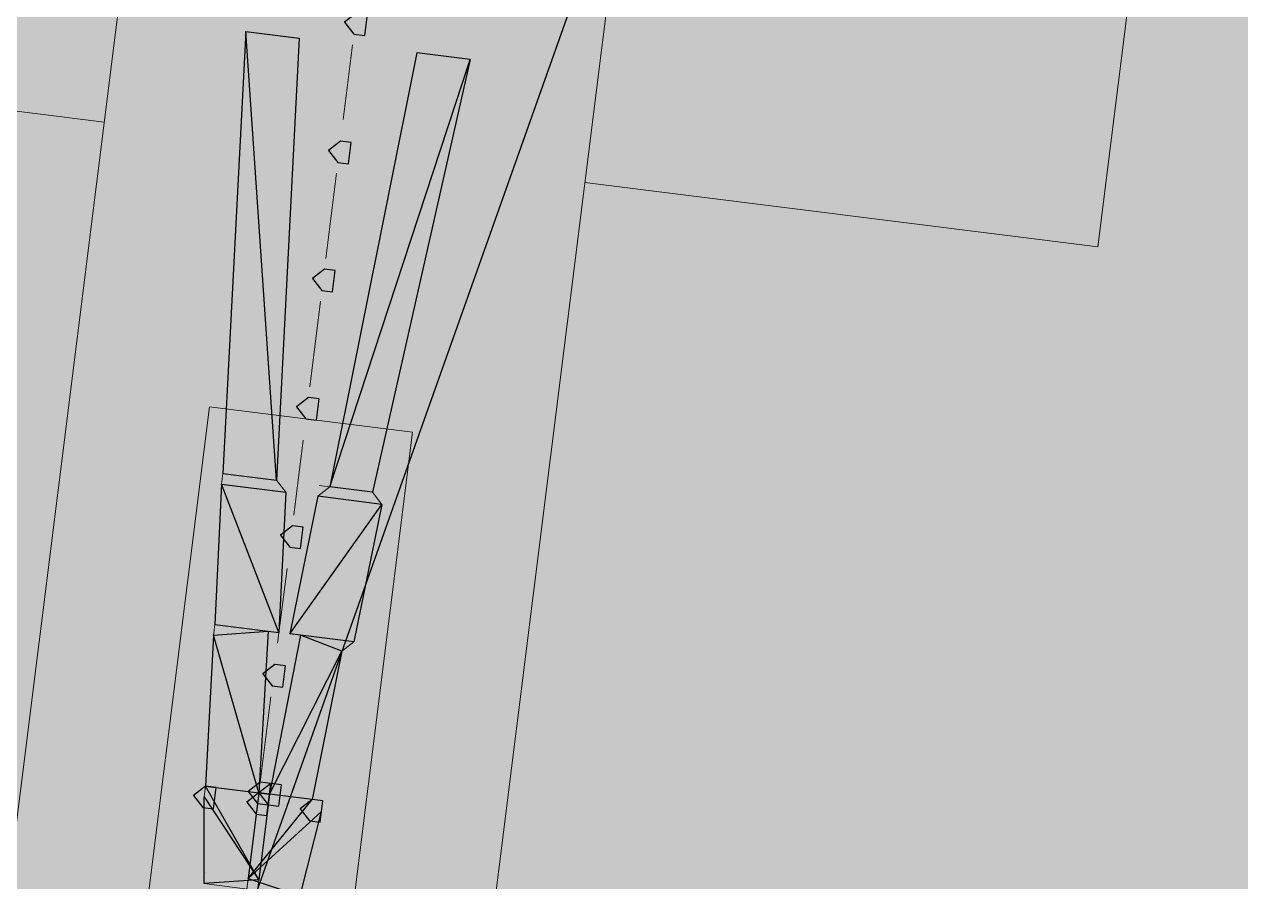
# Model space of a CAD drawing. Header units: metres. Extents: x -4 to 509425, y 7549 to 4732445.
# Drawn here: x 476019.908 to 476020.864, y 4719778.009 to 4719778.683 of the extents above; entities that cross this region are included whole.
import ezdxf

# ---------------------------------------------------------------- set-up
doc = ezdxf.new("R2010")
doc.units = ezdxf.units.M
doc.header["$LTSCALE"] = 0.01
doc.header["$MEASUREMENT"] = 0
doc.layers.get('0').update_dxf_attribs({"lineweight": 0})
for name, color, linetype in [('_SUBESTACIÓN', 1, 'Continuous'), ('NUDO GAROÑA', 211, 'Continuous'), ('SUBESTACION LA VID', 253, 'Continuous')]:
    doc.layers.add(name, color=color, linetype=linetype)
doc.layers.add('LINEA LA VID-EL CARRASCAL EXISTENTE', color=255, linetype='Continuous', lineweight=0)
doc.layers.add('VCRB LINEA ENTRONQUE', color=7, linetype='Continuous', lineweight=0)

# ---------------------------------------------------------------- blocks, each defined once
blk = doc.blocks.new('A$Cfff6051d')
at = {"layer": 'SUBESTACION LA VID', "transparency": 33554687}
h = blk.add_hatch(color=256, dxfattribs=at)
h.dxf.hatch_style = 2
h.paths.add_polyline_path([(476020.17638, 4719778.68278), (476020.17743, 4719778.69118), (476020.16902, 4719778.69224), (476020.15957, 4719778.68489), (476020.16692, 4719778.67544), (476020.17532, 4719778.67438)])
h = blk.add_hatch(color=256, dxfattribs=at)
h.dxf.hatch_style = 2
h.paths.add_polyline_path([(476020.16374, 4719778.58198), (476020.16479, 4719778.59038), (476020.15639, 4719778.59143), (476020.14693, 4719778.58408), (476020.15428, 4719778.57463), (476020.16268, 4719778.57358)])
h = blk.add_hatch(color=256, dxfattribs=at)
h.dxf.hatch_style = 2
h.paths.add_polyline_path([(476020.1511, 4719778.48118), (476020.15215, 4719778.48958), (476020.14375, 4719778.49063), (476020.1343, 4719778.48328), (476020.14164, 4719778.47383), (476020.15005, 4719778.47278)])
h = blk.add_hatch(color=256, dxfattribs=at)
h.dxf.hatch_style = 2
h.paths.add_polyline_path([(476020.13846, 4719778.38037), (476020.13951, 4719778.38877), (476020.13111, 4719778.38982), (476020.12166, 4719778.38247), (476020.129, 4719778.37302), (476020.13741, 4719778.37197)])
h = blk.add_hatch(color=256, dxfattribs=at)
h.dxf.hatch_style = 2
h.paths.add_polyline_path([(476020.12582, 4719778.27957), (476020.12688, 4719778.28797), (476020.11847, 4719778.28902), (476020.10902, 4719778.28167), (476020.11637, 4719778.27222), (476020.12477, 4719778.27117)])
h = blk.add_hatch(color=256, dxfattribs=at)
h.dxf.hatch_style = 2
h.paths.add_polyline_path([(476020.11213, 4719778.17036), (476020.11319, 4719778.17876), (476020.10478, 4719778.17981), (476020.09533, 4719778.17247), (476020.10268, 4719778.16301), (476020.11108, 4719778.16196)])
h = blk.add_hatch(color=256, dxfattribs=at)
h.dxf.hatch_style = 2
h.paths.add_polyline_path([(476020.05749, 4719778.07483), (476020.05854, 4719778.08323), (476020.05014, 4719778.08428), (476020.04069, 4719778.07693), (476020.04804, 4719778.06748), (476020.05644, 4719778.06643)])
h = blk.add_hatch(color=256, dxfattribs=at)
h.dxf.hatch_style = 2
h.paths.add_polyline_path([(476020.10055, 4719778.07796), (476020.1016, 4719778.08636), (476020.0932, 4719778.08741), (476020.08374, 4719778.08007), (476020.09109, 4719778.07061), (476020.0995, 4719778.06956)])
h = blk.add_hatch(color=256, dxfattribs=at)
h.dxf.hatch_style = 2
h.paths.add_polyline_path([(476020.10895, 4719778.07691), (476020.11, 4719778.08531), (476020.1016, 4719778.08636), (476020.09214, 4719778.07901), (476020.0995, 4719778.06956), (476020.1079, 4719778.06851)])
h = blk.add_hatch(color=256, dxfattribs=at)
h.dxf.hatch_style = 2
h.paths.add_polyline_path([(476020.0995, 4719778.06956), (476020.10055, 4719778.07796), (476020.09214, 4719778.07901), (476020.08269, 4719778.07167), (476020.09004, 4719778.06221), (476020.09844, 4719778.06116)])
h = blk.add_hatch(color=256, dxfattribs=at)
h.dxf.hatch_style = 2
h.paths.add_polyline_path([(476020.1415, 4719778.06429), (476020.14255, 4719778.07269), (476020.13415, 4719778.07375), (476020.1247, 4719778.0664), (476020.13204, 4719778.05695), (476020.14044, 4719778.05589)])
at = {"layer": 'SUBESTACION LA VID', "lineweight": 15}
for p, q in [((476020.06389, 4719778.32999), (476020.08186, 4719778.67757)), ((476020.10589, 4719778.32473), (476020.12386, 4719778.6723)), ((476020.16586, 4719778.66704), (476020.15849, 4719778.60823)), ((476020.14789, 4719778.31946), (476020.21627, 4719778.66072)), ((476020.18149, 4719778.31525), (476020.25827, 4719778.65545)), ((476020.15323, 4719778.56623), (476020.1448, 4719778.49903)), ((476020.14059, 4719778.46543), (476020.13216, 4719778.39822)), ((476020.1269, 4719778.35622), (476020.11953, 4719778.29742)), ((476020.05754, 4719778.21133), (476020.06283, 4719778.32159)), ((476020.11323, 4719778.31527), (476020.06283, 4719778.32159)), ((476020.13844, 4719778.31211), (476020.18884, 4719778.3058)), ((476020.16675, 4719778.19764), (476020.18884, 4719778.3058)), ((476020.11426, 4719778.25542), (476020.10689, 4719778.19661)), ((476020.09214, 4719778.07901), (476020.09954, 4719778.20607)), ((476020.05014, 4719778.08428), (476020.05649, 4719778.20293)), ((476020.10055, 4719778.07796), (476020.12475, 4719778.20291)), ((476020.13415, 4719778.07375), (476020.15729, 4719778.19029)), ((476020.10162, 4719778.15461), (476020.0932, 4719778.08741)), ((476020.09214, 4719778.07901), (476020.05014, 4719778.08428)), ((476020.10055, 4719778.07796), (476020.13415, 4719778.07375)), ((476020.12467, 4719777.99814), (476020.1415, 4719778.06429)), ((476020.08899, 4719778.05381), (476020.08056, 4719777.9866)), ((476020.05012, 4719778.01602), (476020.05012, 4719778.01602))]:
    blk.add_line(p, q, dxfattribs=at)
at = {"layer": 'SUBESTACION LA VID', "lineweight": 0}
for p, q in [((476020.10589, 4719778.32473), (476020.06389, 4719778.32999)), ((476020.11323, 4719778.31527), (476020.06283, 4719778.32159)), ((476020.13949, 4719778.32051), (476020.18149, 4719778.31525)), ((476020.13844, 4719778.31211), (476020.18884, 4719778.3058))]:
    blk.add_line(p, q, dxfattribs=at)
at = {"layer": 'SUBESTACION LA VID', "lineweight": 15}
for points in [[(476020.34854, 4719778.55881), (476020.75176, 4719778.50826), (476020.8318, 4719779.14668), (476019.64735, 4719779.29517), (476019.56731, 4719778.65675), (476019.97053, 4719778.6062)], [(476020.15824, 4719777.92567), (476020.26745, 4719777.91198), (476020.40225, 4719778.98722), (476020.02424, 4719779.03462), (476019.88944, 4719777.95937), (476019.99864, 4719777.94568)], [(476020.08186, 4719778.67757), (476020.12386, 4719778.6723), (476020.10589, 4719778.32473), (476020.11323, 4719778.31527), (476020.10794, 4719778.20501), (476020.09954, 4719778.20607), (476020.09214, 4719778.07901), (476020.10055, 4719778.07796), (476020.09212, 4719778.01075), (476020.09107, 4719778.00235)], [(476020.04907, 4719778.00762), (476020.04909, 4719778.07588), (476020.05014, 4719778.08428), (476020.05649, 4719778.20293), (476020.05754, 4719778.21133), (476020.06283, 4719778.32159), (476020.06389, 4719778.32999), (476020.08186, 4719778.67757)], [(476020.12386, 4719778.6723), (476020.11546, 4719778.67336), (476020.09026, 4719778.67652), (476020.08186, 4719778.67757)], [(476020.25827, 4719778.65545), (476020.21627, 4719778.66072), (476020.14789, 4719778.31946), (476020.13844, 4719778.31211), (476020.11635, 4719778.20396), (476020.12475, 4719778.20291), (476020.10055, 4719778.07796), (476020.09214, 4719778.07901), (476020.08372, 4719778.0118), (476020.08267, 4719778.0034)], [(476020.12467, 4719777.99814), (476020.1415, 4719778.06429), (476020.14255, 4719778.07269), (476020.13415, 4719778.07375), (476020.15729, 4719778.19029), (476020.16675, 4719778.19764), (476020.18884, 4719778.3058), (476020.18149, 4719778.31525), (476020.25827, 4719778.65545)], [(476020.21627, 4719778.66072), (476020.22467, 4719778.65967), (476020.24987, 4719778.65651), (476020.25827, 4719778.65545)], [(476020.1435, 4719777.80807), (476020.21301, 4719778.36249), (476020.0534, 4719778.3825), (476019.9839, 4719777.82808)], [(476020.11323, 4719778.31527), (476020.10589, 4719778.32473), (476020.06389, 4719778.32999), (476020.06283, 4719778.32159)], [(476020.05754, 4719778.21133), (476020.10794, 4719778.20501), (476020.11323, 4719778.31527)], [(476020.16675, 4719778.19764), (476020.11635, 4719778.20396), (476020.13844, 4719778.31211)], [(476020.13844, 4719778.31211), (476020.14789, 4719778.31946), (476020.18149, 4719778.31525), (476020.18884, 4719778.3058)], [(476020.10794, 4719778.20501), (476020.09954, 4719778.20607), (476020.05649, 4719778.20293), (476020.05754, 4719778.21133)], [(476020.11635, 4719778.20396), (476020.12475, 4719778.20291), (476020.15729, 4719778.19029), (476020.16675, 4719778.19764)], [(476020.09107, 4719778.00235), (476020.04907, 4719778.00762), (476020.04909, 4719778.07588)], [(476020.08372, 4719778.0118), (476020.08372, 4719778.0118), (476020.09214, 4719778.07901)], [(476020.09212, 4719778.01075), (476020.09212, 4719778.01075), (476020.10055, 4719778.07796)]]:
    blk.add_lwpolyline(points, dxfattribs=at)
at = {"layer": 'SUBESTACION LA VID'}
for points in [[(476020.17638, 4719778.68278), (476020.17743, 4719778.69118), (476020.16902, 4719778.69224), (476020.15957, 4719778.68489), (476020.16692, 4719778.67544), (476020.17532, 4719778.67438)], [(476020.16374, 4719778.58198), (476020.16479, 4719778.59038), (476020.15639, 4719778.59143), (476020.14693, 4719778.58408), (476020.15428, 4719778.57463), (476020.16268, 4719778.57358)], [(476020.1511, 4719778.48118), (476020.15215, 4719778.48958), (476020.14375, 4719778.49063), (476020.1343, 4719778.48328), (476020.14164, 4719778.47383), (476020.15005, 4719778.47278)], [(476020.13846, 4719778.38037), (476020.13951, 4719778.38877), (476020.13111, 4719778.38982), (476020.12166, 4719778.38247), (476020.129, 4719778.37302), (476020.13741, 4719778.37197)], [(476020.12582, 4719778.27957), (476020.12688, 4719778.28797), (476020.11847, 4719778.28902), (476020.10902, 4719778.28167), (476020.11637, 4719778.27222), (476020.12477, 4719778.27117)], [(476020.11213, 4719778.17036), (476020.11319, 4719778.17876), (476020.10478, 4719778.17981), (476020.09533, 4719778.17247), (476020.10268, 4719778.16301), (476020.11108, 4719778.16196)], [(476020.05749, 4719778.07483), (476020.05854, 4719778.08323), (476020.05014, 4719778.08428), (476020.04069, 4719778.07693), (476020.04804, 4719778.06748), (476020.05644, 4719778.06643)], [(476020.10055, 4719778.07796), (476020.09212, 4719778.01075), (476020.05014, 4719778.08428)], [(476020.10055, 4719778.07796), (476020.1016, 4719778.08636), (476020.0932, 4719778.08741), (476020.08374, 4719778.08007), (476020.09109, 4719778.07061), (476020.0995, 4719778.06956)], [(476020.10895, 4719778.07691), (476020.11, 4719778.08531), (476020.1016, 4719778.08636), (476020.09214, 4719778.07901), (476020.0995, 4719778.06956), (476020.1079, 4719778.06851)], [(476020.04909, 4719778.07588), (476020.09212, 4719778.01075), (476020.04907, 4719778.00762)], [(476020.0995, 4719778.06956), (476020.10055, 4719778.07796), (476020.09214, 4719778.07901), (476020.08269, 4719778.07167), (476020.09004, 4719778.06221), (476020.09844, 4719778.06116)], [(476020.09214, 4719778.07901), (476020.08372, 4719778.0118), (476020.13415, 4719778.07375)], [(476020.1415, 4719778.06429), (476020.14255, 4719778.07269), (476020.13415, 4719778.07375), (476020.1247, 4719778.0664), (476020.13204, 4719778.05695), (476020.14044, 4719778.05589)], [(476020.1415, 4719778.06429), (476020.08372, 4719778.0118), (476020.12467, 4719777.99814)]]:
    blk.add_lwpolyline(points, close=True, dxfattribs=at)
at = {"layer": 'SUBESTACION LA VID', "lineweight": 0}
for points in [[(476020.17638, 4719778.68278), (476020.17743, 4719778.69118), (476020.16902, 4719778.69224), (476020.15957, 4719778.68489), (476020.16692, 4719778.67544), (476020.17532, 4719778.67438)], [(476020.16374, 4719778.58198), (476020.16479, 4719778.59038), (476020.15639, 4719778.59143), (476020.14693, 4719778.58408), (476020.15428, 4719778.57463), (476020.16268, 4719778.57358)], [(476020.1511, 4719778.48118), (476020.15215, 4719778.48958), (476020.14375, 4719778.49063), (476020.1343, 4719778.48328), (476020.14164, 4719778.47383), (476020.15005, 4719778.47278)], [(476020.13846, 4719778.38037), (476020.13951, 4719778.38877), (476020.13111, 4719778.38982), (476020.12166, 4719778.38247), (476020.129, 4719778.37302), (476020.13741, 4719778.37197)], [(476020.12582, 4719778.27957), (476020.12688, 4719778.28797), (476020.11847, 4719778.28902), (476020.10902, 4719778.28167), (476020.11637, 4719778.27222), (476020.12477, 4719778.27117)], [(476020.11213, 4719778.17036), (476020.11319, 4719778.17876), (476020.10478, 4719778.17981), (476020.09533, 4719778.17247), (476020.10268, 4719778.16301), (476020.11108, 4719778.16196)], [(476020.05749, 4719778.07483), (476020.05854, 4719778.08323), (476020.05014, 4719778.08428), (476020.04069, 4719778.07693), (476020.04804, 4719778.06748), (476020.05644, 4719778.06643)], [(476020.10055, 4719778.07796), (476020.09212, 4719778.01075), (476020.05014, 4719778.08428)], [(476020.10055, 4719778.07796), (476020.1016, 4719778.08636), (476020.0932, 4719778.08741), (476020.08374, 4719778.08007), (476020.09109, 4719778.07061), (476020.0995, 4719778.06956)], [(476020.10895, 4719778.07691), (476020.11, 4719778.08531), (476020.1016, 4719778.08636), (476020.09214, 4719778.07901), (476020.0995, 4719778.06956), (476020.1079, 4719778.06851)], [(476020.04909, 4719778.07588), (476020.09212, 4719778.01075), (476020.04907, 4719778.00762)], [(476020.0995, 4719778.06956), (476020.10055, 4719778.07796), (476020.09214, 4719778.07901), (476020.08269, 4719778.07167), (476020.09004, 4719778.06221), (476020.09844, 4719778.06116)], [(476020.09214, 4719778.07901), (476020.08372, 4719778.0118), (476020.13415, 4719778.07375)], [(476020.1415, 4719778.06429), (476020.14255, 4719778.07269), (476020.13415, 4719778.07375), (476020.1247, 4719778.0664), (476020.13204, 4719778.05695), (476020.14044, 4719778.05589)], [(476020.1415, 4719778.06429), (476020.08372, 4719778.0118), (476020.12467, 4719777.99814)]]:
    blk.add_lwpolyline(points, close=True, dxfattribs=at)
for points in [[(476020.05754, 4719778.21133), (476020.09954, 4719778.20607), (476020.05754, 4719778.21133)], [(476020.12475, 4719778.20291), (476020.16675, 4719778.19764), (476020.11635, 4719778.20396)], [(476020.05014, 4719778.08428), (476020.09212, 4719778.01075), (476020.05014, 4719778.08428)], [(476020.10055, 4719778.07796), (476020.05014, 4719778.08428), (476020.10055, 4719778.07796), (476020.05014, 4719778.08428), (476020.09214, 4719778.07901), (476020.05014, 4719778.08428), (476020.09214, 4719778.07901)], [(476020.04909, 4719778.07588), (476020.09212, 4719778.01075), (476020.04909, 4719778.07588)], [(476020.13415, 4719778.07375), (476020.08372, 4719778.0118), (476020.13415, 4719778.07375)], [(476020.09214, 4719778.07901), (476020.13415, 4719778.07375), (476020.09214, 4719778.07901), (476020.13415, 4719778.07375), (476020.09214, 4719778.07901), (476020.13415, 4719778.07375), (476020.09214, 4719778.07901), (476020.10055, 4719778.07796)], [(476020.1415, 4719778.06429), (476020.08372, 4719778.0118), (476020.1415, 4719778.06429)], [(476020.04907, 4719778.00762), (476020.09212, 4719778.01075), (476020.04907, 4719778.00762)], [(476020.12467, 4719777.99814), (476020.08372, 4719778.0118), (476020.12467, 4719777.99814)]]:
    blk.add_lwpolyline(points, dxfattribs=at)
at = {"layer": 'SUBESTACION LA VID'}
for points in [[(476020.08186, 4719778.67757), (476020.08186, 4719778.67757), (476020.10589, 4719778.32473), (476020.10589, 4719778.32473), (476020.10589, 4719778.32473), (476020.06389, 4719778.32999), (476020.06389, 4719778.32999), (476020.06389, 4719778.32999), (476020.08186, 4719778.67757), (476020.08186, 4719778.67757)], [(476020.12386, 4719778.6723), (476020.12386, 4719778.6723), (476020.08186, 4719778.67757), (476020.08186, 4719778.67757), (476020.08186, 4719778.67757), (476020.10589, 4719778.32473), (476020.10589, 4719778.32473), (476020.10589, 4719778.32473), (476020.12386, 4719778.6723), (476020.12386, 4719778.6723)], [(476020.21627, 4719778.66072), (476020.21627, 4719778.66072), (476020.25827, 4719778.65545), (476020.25827, 4719778.65545), (476020.25827, 4719778.65545), (476020.14789, 4719778.31946), (476020.14789, 4719778.31946), (476020.14789, 4719778.31946), (476020.21627, 4719778.66072), (476020.21627, 4719778.66072)], [(476020.25827, 4719778.65545), (476020.25827, 4719778.65545), (476020.14789, 4719778.31946), (476020.14789, 4719778.31946), (476020.14789, 4719778.31946), (476020.18149, 4719778.31525), (476020.18149, 4719778.31525), (476020.18149, 4719778.31525), (476020.25827, 4719778.65545), (476020.25827, 4719778.65545)], [(476020.06283, 4719778.32159), (476020.06283, 4719778.32159), (476020.10794, 4719778.20501), (476020.10794, 4719778.20501), (476020.10794, 4719778.20501), (476020.05754, 4719778.21133), (476020.05754, 4719778.21133), (476020.05754, 4719778.21133), (476020.06283, 4719778.32159), (476020.06283, 4719778.32159)], [(476020.11323, 4719778.31527), (476020.11323, 4719778.31527), (476020.06283, 4719778.32159), (476020.06283, 4719778.32159), (476020.06283, 4719778.32159), (476020.10794, 4719778.20501), (476020.10794, 4719778.20501), (476020.10794, 4719778.20501), (476020.11323, 4719778.31527), (476020.11323, 4719778.31527)], [(476020.13844, 4719778.31211), (476020.13844, 4719778.31211), (476020.18884, 4719778.3058), (476020.18884, 4719778.3058), (476020.18884, 4719778.3058), (476020.11635, 4719778.20396), (476020.11635, 4719778.20396), (476020.11635, 4719778.20396), (476020.13844, 4719778.31211), (476020.13844, 4719778.31211)], [(476020.18884, 4719778.3058), (476020.18884, 4719778.3058), (476020.11635, 4719778.20396), (476020.11635, 4719778.20396), (476020.11635, 4719778.20396), (476020.16675, 4719778.19764), (476020.16675, 4719778.19764), (476020.16675, 4719778.19764), (476020.18884, 4719778.3058), (476020.18884, 4719778.3058)], [(476020.09954, 4719778.20607), (476020.09954, 4719778.20607), (476020.05649, 4719778.20293), (476020.05649, 4719778.20293), (476020.05649, 4719778.20293), (476020.09214, 4719778.07901), (476020.09214, 4719778.07901), (476020.09214, 4719778.07901), (476020.09954, 4719778.20607), (476020.09954, 4719778.20607)], [(476020.05649, 4719778.20293), (476020.05649, 4719778.20293), (476020.09214, 4719778.07901), (476020.09214, 4719778.07901), (476020.09214, 4719778.07901), (476020.05014, 4719778.08428), (476020.05014, 4719778.08428), (476020.05014, 4719778.08428), (476020.05649, 4719778.20293), (476020.05649, 4719778.20293)], [(476020.12475, 4719778.20291), (476020.12475, 4719778.20291), (476020.15729, 4719778.19029), (476020.15729, 4719778.19029), (476020.15729, 4719778.19029), (476020.10055, 4719778.07796), (476020.10055, 4719778.07796), (476020.10055, 4719778.07796), (476020.12475, 4719778.20291), (476020.12475, 4719778.20291)], [(476020.15729, 4719778.19029), (476020.15729, 4719778.19029), (476020.10055, 4719778.07796), (476020.10055, 4719778.07796), (476020.10055, 4719778.07796), (476020.13415, 4719778.07375), (476020.13415, 4719778.07375), (476020.13415, 4719778.07375), (476020.15729, 4719778.19029), (476020.15729, 4719778.19029)]]:
    blk.add_open_spline(points, degree=3, knots=[0, 0, 0, 0, 1, 1, 1, 2, 2, 2, 3, 3, 3, 3], dxfattribs=at)
at = {"layer": 'SUBESTACION LA VID', "lineweight": 0}
for points in [[(476020.08186, 4719778.67757), (476020.08186, 4719778.67757), (476020.10589, 4719778.32473), (476020.10589, 4719778.32473), (476020.10589, 4719778.32473), (476020.06389, 4719778.32999), (476020.06389, 4719778.32999), (476020.06389, 4719778.32999), (476020.08186, 4719778.67757), (476020.08186, 4719778.67757)], [(476020.12386, 4719778.6723), (476020.12386, 4719778.6723), (476020.08186, 4719778.67757), (476020.08186, 4719778.67757), (476020.08186, 4719778.67757), (476020.10589, 4719778.32473), (476020.10589, 4719778.32473), (476020.10589, 4719778.32473), (476020.12386, 4719778.6723), (476020.12386, 4719778.6723)], [(476020.21627, 4719778.66072), (476020.21627, 4719778.66072), (476020.25827, 4719778.65545), (476020.25827, 4719778.65545), (476020.25827, 4719778.65545), (476020.14789, 4719778.31946), (476020.14789, 4719778.31946), (476020.14789, 4719778.31946), (476020.21627, 4719778.66072), (476020.21627, 4719778.66072)], [(476020.25827, 4719778.65545), (476020.25827, 4719778.65545), (476020.14789, 4719778.31946), (476020.14789, 4719778.31946), (476020.14789, 4719778.31946), (476020.18149, 4719778.31525), (476020.18149, 4719778.31525), (476020.18149, 4719778.31525), (476020.25827, 4719778.65545), (476020.25827, 4719778.65545)], [(476020.06283, 4719778.32159), (476020.06283, 4719778.32159), (476020.10794, 4719778.20501), (476020.10794, 4719778.20501), (476020.10794, 4719778.20501), (476020.05754, 4719778.21133), (476020.05754, 4719778.21133), (476020.05754, 4719778.21133), (476020.06283, 4719778.32159), (476020.06283, 4719778.32159)], [(476020.11323, 4719778.31527), (476020.11323, 4719778.31527), (476020.06283, 4719778.32159), (476020.06283, 4719778.32159), (476020.06283, 4719778.32159), (476020.10794, 4719778.20501), (476020.10794, 4719778.20501), (476020.10794, 4719778.20501), (476020.11323, 4719778.31527), (476020.11323, 4719778.31527)], [(476020.13844, 4719778.31211), (476020.13844, 4719778.31211), (476020.18884, 4719778.3058), (476020.18884, 4719778.3058), (476020.18884, 4719778.3058), (476020.11635, 4719778.20396), (476020.11635, 4719778.20396), (476020.11635, 4719778.20396), (476020.13844, 4719778.31211), (476020.13844, 4719778.31211)], [(476020.18884, 4719778.3058), (476020.18884, 4719778.3058), (476020.11635, 4719778.20396), (476020.11635, 4719778.20396), (476020.11635, 4719778.20396), (476020.16675, 4719778.19764), (476020.16675, 4719778.19764), (476020.16675, 4719778.19764), (476020.18884, 4719778.3058), (476020.18884, 4719778.3058)], [(476020.09954, 4719778.20607), (476020.09954, 4719778.20607), (476020.05649, 4719778.20293), (476020.05649, 4719778.20293), (476020.05649, 4719778.20293), (476020.09214, 4719778.07901), (476020.09214, 4719778.07901), (476020.09214, 4719778.07901), (476020.09954, 4719778.20607), (476020.09954, 4719778.20607)], [(476020.05649, 4719778.20293), (476020.05649, 4719778.20293), (476020.09214, 4719778.07901), (476020.09214, 4719778.07901), (476020.09214, 4719778.07901), (476020.05014, 4719778.08428), (476020.05014, 4719778.08428), (476020.05014, 4719778.08428), (476020.05649, 4719778.20293), (476020.05649, 4719778.20293)], [(476020.12475, 4719778.20291), (476020.12475, 4719778.20291), (476020.15729, 4719778.19029), (476020.15729, 4719778.19029), (476020.15729, 4719778.19029), (476020.10055, 4719778.07796), (476020.10055, 4719778.07796), (476020.10055, 4719778.07796), (476020.12475, 4719778.20291), (476020.12475, 4719778.20291)], [(476020.15729, 4719778.19029), (476020.15729, 4719778.19029), (476020.10055, 4719778.07796), (476020.10055, 4719778.07796), (476020.10055, 4719778.07796), (476020.13415, 4719778.07375), (476020.13415, 4719778.07375), (476020.13415, 4719778.07375), (476020.15729, 4719778.19029), (476020.15729, 4719778.19029)]]:
    blk.add_open_spline(points, degree=3, knots=[0, 0, 0, 0, 1, 1, 1, 2, 2, 2, 3, 3, 3, 3], dxfattribs=at)

msp = doc.modelspace()

# ---------------------------------------------------------------- hatches: boundary and pattern name
at = {"layer": '_SUBESTACIÓN', "transparency": 33554559}
h = msp.add_hatch(color=1, dxfattribs=at)
h.dxf.hatch_style = 1
h.paths.add_polyline_path([(475968.63988, 4719805.82503), (476089.93862, 4719790.61504), (476078.16862, 4719696.74002), (475956.86864, 4719711.95017)])

# ---------------------------------------------------------------- linework, layer by layer
at = {"layer": 'LINEA LA VID-EL CARRASCAL EXISTENTE', "const_width": 0.25}
msp.add_lwpolyline([(476020.09, 4719778), (476049.497, 4719860.846), (476187.49, 4720232.522), (476351.145, 4720779.606), (476312.498, 4721152.491), (477107.96028, 4723049.84481)], dxfattribs=at)
at = {"layer": 'NUDO GAROÑA', "color": 1}
msp.add_lwpolyline([(476020.09, 4719777.99994), (476049.497, 4719860.84594), (476149.67464, 4720130.66851)], dxfattribs=at)
at = {"layer": 'NUDO GAROÑA', "color": 1, "const_width": 10}
msp.add_lwpolyline([(476020.09, 4719778), (476049.4926, 4719860.7903)], dxfattribs=at)
at = {"layer": 'VCRB LINEA ENTRONQUE', "color": 143, "true_color": 0x7aafdf, "const_width": 0.25}
msp.add_lwpolyline([(476020.09, 4719778), (476049.497, 4719860.846), (476187.49, 4720232.522), (476351.145, 4720779.606), (476312.498, 4721152.491), (477107.96028, 4723049.84481)], dxfattribs=at)
msp.add_lwpolyline([(476020.09, 4719778), (476049.497, 4719860.846), (476187.49, 4720232.522), (476351.145, 4720779.606), (476312.498, 4721152.491), (477107.96028, 4723049.84481)], dxfattribs=at)

# ---------------------------------------------------------------- block references
at = {"linetype": 'Continuous'}
msp.add_blockref('A$Cfff6051d', (0, 0), dxfattribs=at)

doc.saveas('drawing.dxf')
